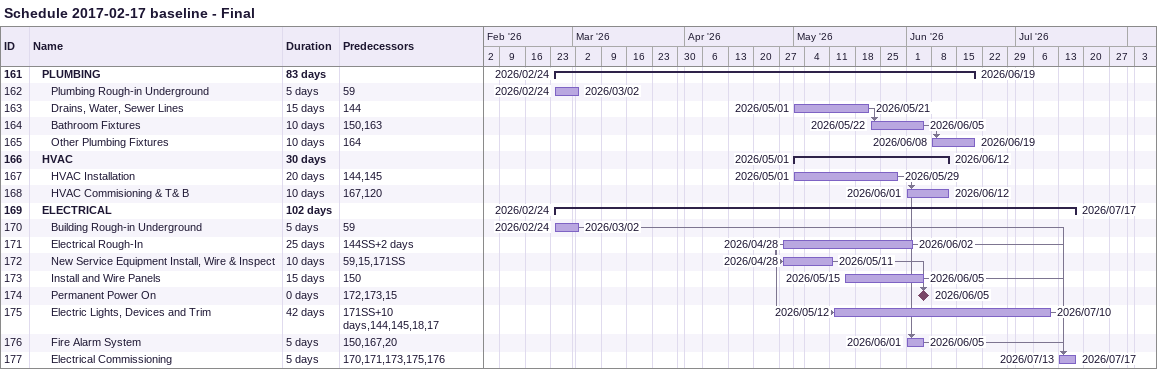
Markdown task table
Schedule 2017-02-17 baseline - Final

| ID | Level | Task | Duration | Start | Finish | Predecessors |
|---|---|---|---|---|---|---|
| 161 | 2 | **PLUMBING** | 83d | 2026-02-24 | 2026-06-19 |  |
| 162 | 3 | Plumbing Rough-in Underground | 5d | 2026-02-24 | 2026-03-02 | 59 |
| 163 | 3 | Drains, Water, Sewer Lines | 15d | 2026-05-01 | 2026-05-21 | 144 |
| 164 | 3 | Bathroom Fixtures | 10d | 2026-05-22 | 2026-06-05 | 150, 163 |
| 165 | 3 | Other Plumbing Fixtures | 10d | 2026-06-08 | 2026-06-19 | 164 |
| 166 | 2 | **HVAC** | 30d | 2026-05-01 | 2026-06-12 |  |
| 167 | 3 | HVAC Installation | 20d | 2026-05-01 | 2026-05-29 | 144, 145 |
| 168 | 3 | HVAC Commisioning & T& B | 10d | 2026-06-01 | 2026-06-12 | 167, 120 |
| 169 | 2 | **ELECTRICAL** | 102d | 2026-02-24 | 2026-07-17 |  |
| 170 | 3 | Building Rough-in Underground | 5d | 2026-02-24 | 2026-03-02 | 59 |
| 171 | 3 | Electrical Rough-In | 25d | 2026-04-28 | 2026-06-02 | 144SS+2d |
| 172 | 3 | New Service Equipment Install, Wire & Inspect | 10d | 2026-04-28 | 2026-05-11 | 59, 15, 171SS |
| 173 | 3 | Install and Wire Panels | 15d | 2026-05-15 | 2026-06-05 | 150 |
| 174 | 3 | Permanent Power On | 0d | 2026-06-05 | 2026-06-05 | 172, 173, 15 |
| 175 | 3 | Electric Lights, Devices and Trim | 42d | 2026-05-12 | 2026-07-10 | 171SS+10d, 144, 145, 18, 17 |
| 176 | 3 | Fire Alarm System | 5d | 2026-06-01 | 2026-06-05 | 150, 167, 20 |
| 177 | 3 | Electrical Commissioning | 5d | 2026-07-13 | 2026-07-17 | 170, 171, 173, 175, 176 |
